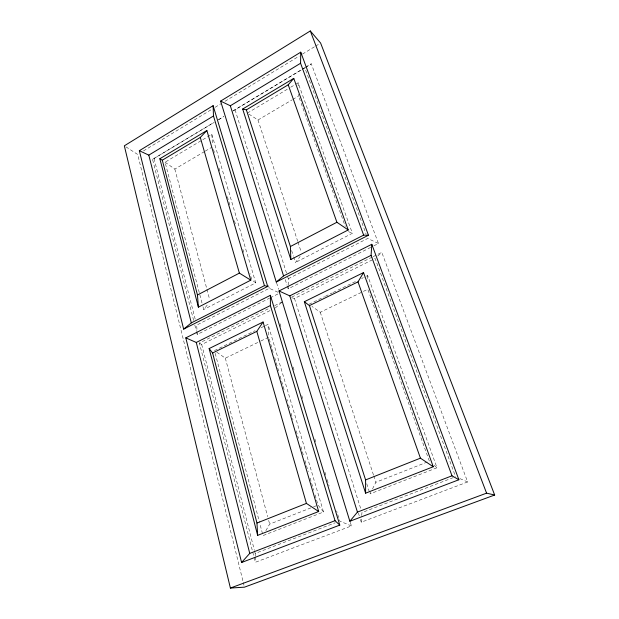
<?xml version="1.0" encoding="UTF-8"?>
<svg xmlns="http://www.w3.org/2000/svg" width="619" height="619" viewBox="0 0 619 619"><rect width="100%" height="100%" fill="white"/><g stroke="black" fill="none" stroke-linecap="round" stroke-linejoin="round"><path stroke-width="0.46" stroke-dasharray="3.1 2.32" d="M370.735 247.376L288.168 288.825L288.199 286.063M288.206 285.142L288.268 278.697L287.696 276.863M373.133 256.661L381.784 252.359L467.639 481.969L361.256 522.219L361.674 516.432M361.744 515.465L361.945 512.571L454.686 477.087M370.851 492.221L370.015 493.877L437.006 467.771L367.64 275.548L364.189 277.242M372.522 488.909L375.865 482.278L429.362 461.201L367.794 289.282L320.271 312.262L311.968 306.42M265.853 530.676L269.66 524.123L312.68 507.17M293.708 256.97L295.48 262.471L300.153 256.405M202.97 306.722L203.705 309.523L208.402 303.604M377.783 256.042L381.784 252.359M275.262 308.014L281.715 302.382M305.631 67.347L311.287 63.803L378.472 243.491L371.593 246.942M218.345 119.9L223.652 116.596M143.453 150.951L211.845 109.3M215.141 107.288L220.906 103.775M225.03 101.268L299.186 56.105M302.482 54.093L314.839 46.564M315.667 46.061L318.963 44.057M193.631 320.433L152.545 159.369L214.445 122.105M218.569 119.622L223.521 116.643M232.543 111.211L301.445 69.73M302.265 69.235L304.726 67.757M305.546 67.262L311.287 63.803M152.545 159.369L214.228 122.384M233.386 110.755L301.538 69.823M302.358 69.328L304.819 67.85L366.046 233.905M201.995 302.993L165.072 162.209L201.964 140.196M202.784 139.708L211.799 134.323L255.732 282.844L203.705 309.523M247.36 113.099L287.456 89.175M290.729 87.217L294.822 84.78M295.634 84.292L298.095 82.822L352.389 233.286L295.48 262.471M165.072 162.209L174.829 169.088L204.456 151.601M205.276 151.113L211.86 147.229M248.884 114.082L257.991 119.993L291.951 99.938M292.779 99.45L298.575 96.03L298.505 94.142M278.008 292.261L269.304 288.315L196.71 325.099L197.012 330.732M288.268 278.697L367.725 238.439L378.472 243.491M196.502 331.676L197.213 334.484L269.435 298.226M270.294 297.793L278.89 293.483M350.277 522.258L351.406 525.941L255.33 562.292L199.403 343.042L270.325 307.775M274.65 305.631L282.434 301.755M291.766 297.12L372.267 257.094M199.403 343.042L201.686 344.504L270.936 310.158M291.797 297.778L294.497 298.474L375.114 258.494L455.592 476.746M214.476 350.578L255.059 330.701M261.102 327.737L264.561 326.043M265.419 325.625L268.012 324.356L323.52 511.998L262.998 535.59L259.81 523.442M308.951 304.3L324.488 296.687M325.346 296.269L332.256 292.888M333.115 292.462L356.42 281.049M361.597 278.511L363.322 277.66M216.797 352.203L225.331 358.169L260.019 341.394M260.885 340.976L268.692 337.2L268.012 324.356M313.578 506.822L317.16 505.406M255.229 556.086L255.19 553.425L335.235 522.792M351.406 525.941L339.73 521.074L336.659 510.93M348.466 231.622L352.389 233.286M459.894 478.611L467.639 481.969M125.905 146.842L137.689 154.464L243.058 581.535M255.732 282.844L251.848 279.912L249.944 273.443M434.229 465.38L437.006 467.771M323.52 511.998L318.058 505.05L314.785 493.923M299.225 97.841L300.849 102.367M301.174 103.272L345.278 226.422M257.991 119.993L297.693 241.263M297.994 242.184L301.298 252.289M320.271 312.262L373.458 474.928M373.76 475.849L375.865 482.278M291.642 250.556L293.406 256.057M366.75 483.756L369.419 492.035M235.073 109.834L286.535 273.196M294.497 298.474L360.792 508.895M285.289 279.618L287.015 285.142M287.301 286.063L288.168 288.825M358.378 513.012L359.244 515.774M360.397 519.457L361.256 522.219M276.623 282.883L278.62 289.352M268.46 285.537L269.304 288.315M280.005 323.691L281.127 327.381M293.12 367.044L294.242 370.735M301.778 395.634L302.892 399.325M314.893 438.987L316.007 442.678M324.936 472.189L326.051 475.879M327.172 479.57L329.122 486.023M213.501 149.519L214.584 153.218M218.94 168.012L220.024 171.711M227.366 196.68L230.09 205.926M234.439 220.728L235.529 224.426M242.872 249.395L243.956 253.094M269.242 339.057L273.327 352.969M274.697 357.604L278.782 371.516M280.144 376.151L284.237 390.063M286.968 399.332L287.51 401.189M288.601 404.896L289.692 408.61M291.054 413.244L292.965 419.736M296.238 430.863L298.42 438.283M300.873 446.632L303.604 455.901M304.966 460.544L308.239 471.67M310.15 478.162L313.694 490.217M174.829 169.088L206.676 288.338M206.932 289.274L209.663 299.519M225.331 358.169L267.663 516.664M268.661 520.393L269.66 524.123M215.211 353.379L259.562 522.506M154.069 158.596L195.279 319.489M201.686 344.504L254.231 549.672M254.471 550.608L255.19 553.425M194.83 325.122L196.262 330.739M243.29 582.471L243.987 585.288M211.799 134.323L212.549 144.831M197.066 331.668L197.213 334.484M298.095 82.822L298.226 86.598M255.245 556.968L255.33 562.292M367.64 275.548L367.701 281.041"/><path stroke-width="0.93" d="M368.452 235.235L363.655 235.127L300.571 63.262L300.749 52.174L220.612 101.098L276.275 282.063L368.452 235.235L300.749 52.174M458.888 479.756L452.002 475.81L371.083 255.353L371.802 244.288L279.014 290.976L349.859 521.268L458.888 479.756L371.802 244.288M304.339 301.716L309.446 305.624L358.006 281.877L363.523 272.592L433.246 466.741L365.605 493.181L304.339 301.716L363.523 272.592M209.137 348.567L212.603 352.992L256.808 331.374L263.075 322.019L318.684 511.518L257.643 535.373L209.137 348.567L263.075 322.019M349.859 521.268L357.442 512.091L452.002 475.81M242.687 109.037L246.377 109.857L288.222 84.803L293.777 78.381L348.211 229.959L290.837 259.523L242.687 109.037L293.777 78.381M241.588 562.493L249.743 553.401L335.018 520.687L339.777 525.105L241.588 562.493L185.808 337.873L270.387 295.317L339.777 525.105M159.849 158.743L162.294 160.189L200.293 137.441L206.878 130.524L250.788 280.159L198.389 307.156L159.849 158.743L206.878 130.524M276.275 282.063L283.556 275.919L363.655 235.127M183.642 329.13L191.317 322.886L264.437 285.653L267.694 286.419L213.114 105.671L139.337 150.711L183.642 329.13L267.694 286.419M310.305 30.95L124.334 145.821L230.392 588.05L244.451 587.168L494.666 495.014L320.611 43.051L310.305 30.95L486.58 493.157L494.666 495.014M139.337 150.711L148.8 155.129L213.485 115.977L213.114 105.671M220.612 101.098L230.33 105.779L300.571 63.262M198.389 307.156L197.461 294.984L239.383 273.118L250.788 280.159M290.837 259.523L290.404 246.517L336.898 222.267L348.211 229.959M185.808 337.873L196.277 342.454L270.402 305.523L270.387 295.317M279.014 290.976L289.793 295.859L371.083 255.353M257.643 535.373L256.97 523.04L306.428 503.409L318.684 511.518M365.605 493.181L365.597 479.926L420.425 458.161L433.246 466.741M230.392 588.05L486.58 493.157M288.222 84.803L336.898 222.267M358.006 281.877L420.425 458.161M246.377 109.857L290.404 246.517M309.446 305.624L365.597 479.926M230.33 105.779L283.556 275.919M289.793 295.859L357.442 512.091M213.485 115.977L264.437 285.653M270.402 305.523L335.018 520.687M256.808 331.374L306.428 503.409M200.293 137.441L239.383 273.118M162.294 160.189L197.461 294.984M212.603 352.992L256.97 523.04M148.8 155.129L191.317 322.886M196.277 342.454L249.743 553.401"/></g></svg>
